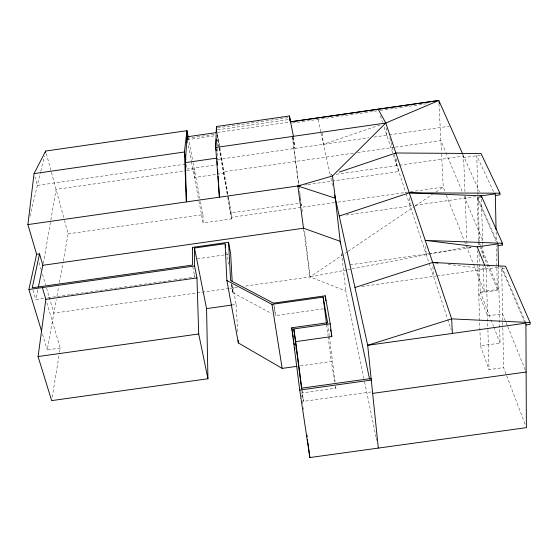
<?xml version="1.0" encoding="UTF-8"?>
<svg xmlns="http://www.w3.org/2000/svg" width="558" height="558" viewBox="0 0 558 558"><rect width="100%" height="100%" fill="white"/><g stroke="black" fill="none" stroke-linecap="round" stroke-linejoin="round"><path stroke-width="0.42" stroke-dasharray="2.79 2.09" d="M186.679 167.4L186.707 163.968L37.358 185.423L34.924 176.781M52.187 397.219L59.42 353.137M59.56 352.293L60.257 348.053L46.816 302.624M43.371 263.557L50.666 220.933M50.813 220.082L56.065 189.392L185.793 170.769M60.257 348.053L47.277 349.88L56.337 299.513M56.951 296.103L58.632 286.721M59.399 282.46L63.082 262.002M63.235 261.151L68.139 233.865L64.491 220.445M43.517 298.425L35.782 299.527L37.853 289.504M29.916 216.253L40.595 172.017M40.797 171.173L44.445 156.087M347.467 251.693L310.018 276.949L244.474 286.212M348.185 251.205L414.434 206.516M415.152 206.028L432.436 194.372M436.035 191.945L443.24 187.083L441.483 152.655M323.396 308.804L275.471 315.612L273.636 303.991M231.172 283.708L232.791 292.671L231.291 283.687M380.047 124.985L323.459 144.32L322.05 132.197M321.024 133.271L330.238 175.128L331.884 174.577M346.839 269.898L310.018 276.949L303.51 228.222M347.697 269.73L351.121 269.075M351.972 268.907L466.711 246.922M217.529 127.838L288.772 117.557M217.62 129.833L289.965 119.398M217.536 132.413L289.595 122.028M187.202 138.265L215.235 134.227M292.357 123.046L376.838 110.93M380.27 110.379L428.558 103.474M187.195 139.758L214.439 135.831M217.822 159.497L368.803 137.798M373.937 137.066L388.487 134.973M389.345 134.848L449.371 126.227M186.665 169.116L216.344 164.854M186.651 170.65L194.386 169.534L194.421 177.514L216.734 174.312M353.256 153.178L223.521 171.787L223.598 173.329L217.592 174.187M357.552 152.557L394.485 147.263M395.343 147.138L440.869 140.609L445.542 151.755M330.238 175.128L331.947 174.884M336.216 174.277L398.538 165.356M399.395 165.231L463.572 156.052L464.96 191.889M480.354 155.229L463.635 157.621L462.219 154.447M304.612 185.012L307.137 184.649M307.981 184.531L398.796 171.543L393.788 152.871M68.139 233.865L202.979 214.621L200.057 199.311M198.927 201.075L203.119 222.956L231.549 218.903L231.2 212.898L301.076 202.931M334.57 202.582L231.458 217.292L227.713 195.823M338.022 202.094L409.607 191.882M410.465 191.764L443.24 187.083L445.145 191.938M346.093 215.102L411.909 205.735M415.34 205.246L475.458 196.688M480.529 197.609L477.23 198.083L496.299 241.649M197.323 258.772L228.103 254.399M47.821 297.819L70.168 294.652M71.033 294.533L128.633 286.373M129.491 286.254L173.336 280.039M174.201 279.921L187.955 277.975M188.813 277.849L193.975 277.117M481.408 199.206L482.614 240.254L478.59 240.826L480.557 245.597M471.287 247.41L467.137 248.003L467.032 245.408M349.985 264.834L428.663 253.709M429.514 253.59L472.089 247.564M228.954 288.409L53.882 313.15L46.586 288.284M229.812 288.284L237.575 287.189M232.909 292.601L232.365 284.901M361.877 286.526L436.056 276.064M436.907 275.945L500.84 266.926M231.884 305.045L236.104 304.452L232.7 285.619M504.823 268.112L501.733 268.544L524.562 321.771M479.336 264.178L480.215 291.855L497.352 289.449L496.418 245.952M300.274 365.86L331.319 361.521L334.884 382.37M477.767 264.255L480.445 345.841L500.038 343.107L498.475 267.017M335.665 386.478L335.888 388.201L301.487 392.992L302.38 399.877M480.445 345.841L489.017 369.598L503.574 367.576L525.141 424.401M301.648 389.017L303.482 401.362L371.454 391.904M448.22 264.353L486.22 268.991L487.887 328.92M363.9 378.436L345.807 290.927L310.018 276.949L304.438 229.631M232.791 292.671L271.662 313.561M493.509 191.603L476.748 155.745L477.871 191.422M462.868 154.475L479.531 191.875M498.001 243.902L477.174 196.444L478.729 245.15M525.922 323.138L501.698 266.808L502.716 321.624M445.877 152.55L462.226 191.575M464.228 196.353L482.614 240.254M480.891 246.392L498.95 290.139L478.708 292.985L487.525 315.933L502.57 313.826L505.799 321.799M479.587 246.238L497.352 289.449M485.251 266.619L486.22 268.991M506.12 322.594L507.41 325.781M507.738 326.576L525.81 371.223M446.414 195.174L464.172 240.456M464.493 241.265L484.121 291.304L483.381 266.215M480.215 291.855L490.747 319.085M491.054 319.88L493.53 326.291M493.844 327.093L500.038 343.107M380.326 115.743L382.474 122.237M384.085 127.105L393.02 154.106M393.292 154.929L405.847 192.859M406.119 193.682L447.453 318.562M447.725 319.385L451.276 330.127M42.499 334.158L47.277 349.88M32.95 290.153L35.782 299.527M39.046 262.588L41.236 270.044M42.457 274.194L45.617 284.971M46.335 153.562L64.268 219.601M389.791 137.945L393.564 152.041M318.039 119.677L320.843 132.42M330.901 178.142L332.638 186.037M364.597 381.832L376.015 437.054M376.197 437.897L376.72 440.45M192.761 266.787L194.833 276.998L194.819 273.594M187.355 140.595L191.206 160.732M191.366 161.569L198.767 200.231M188.269 137.428L192.935 161.932M193.096 162.776L199.897 198.46M226.66 252.237L228.829 264.22M217.355 133.376L228.069 194.944M228.222 195.795L231.2 212.898M219.273 147.424L216.929 133.983L219.05 147.242M219.42 148.268L227.566 194.965M219.196 148.086L227.727 196.96M227.873 197.804L231.549 218.903M293.089 137.289L294.994 148.407L293.508 137.184M335.602 386.534L335.888 388.201M301.32 204.374L301.557 205.811M274.02 305.568L275.589 315.535M292.329 136.047L298.865 185.193M298.976 186.044L299.541 190.285M299.653 191.136L300.33 196.228M300.441 197.072L300.895 200.468M301.348 203.865L301.571 205.56M292.371 137.477L298.669 184.844M299.932 194.317L300.162 196.039M300.616 199.485L300.846 201.208M302.031 390.265L303.482 401.362M302.492 400.742L302.938 404.18M303.378 407.626L303.601 409.349M327.713 323.605L329.241 335.658M329.353 336.523L335.121 382.174M326.625 324.61L328.041 335.77M328.153 336.627L331.319 361.521M302.004 208.978L302.303 211.559M341.552 253.29L345.807 290.927M386.178 127.901L386.771 135.217M396.299 158.73L396.829 165.6M409.614 197.769L410.193 205.979M425.621 246.357L426.103 254.071M432.917 266.571L433.503 276.426M236.104 304.452L237.799 333.538M438.986 103.704L441.441 151.797M216.936 138.628L217.892 161.199M465.128 196.172L466.83 240.219M466.865 241.084L466.997 244.544M477.313 250.326L477.739 263.383M477.899 192.294L479.427 241.014M479.455 241.886L479.566 245.367M479.001 253.799L479.308 263.313M482.67 241.984L482.747 244.578M482.768 245.443L483.151 258.424M487.908 329.785L489.017 369.598M496.118 232.037L496.327 241.607M502.737 322.496L502.814 326.828M502.828 327.692L503.574 367.576M202.979 214.621L203.119 222.956"/><path stroke-width="0.84" d="M187.195 139.758L186.93 136.829L215.827 132.665M186.449 195.014L186.491 189.832M186.888 141.913L186.979 130.67L45.658 151.058L34.038 173.643L27.9 224.581L36.619 254.295L28.904 289.49L41.487 330.852M218.576 184.161L219.42 197.19L215.709 147.5L216.42 126.526L289.442 115.987L293.396 136.319M188.109 136.584L186.979 130.67L184.384 152.006L186.393 201.912L185.395 162.622L186.93 136.829M216.281 150.751L215.709 147.5L216.246 139.186M296.828 366.348L282.167 368.392L238.35 342.954L226.869 280.472L225.111 243.679L194.498 248.031L206.572 308.616L207.932 378.77L51.636 400.616L38.077 356.555L45.84 299.318L42.366 287.579M38.376 287L42.868 265.294L39.541 253.883L36.619 254.295M39.541 253.883L32.245 287.809L192.419 265.085L192.405 247.389L228.564 242.249L230.67 254.036L232.177 281.469M45.254 152.739L45.658 151.058M369.591 379.035L340.199 241.314L303.51 228.222L297.867 185.974L332.526 175.944L385.787 123.025L438.825 100.51L290.439 121.839L438.797 100.454L462.519 153.687M384.148 123.583L385.787 123.025L451.645 318.883L452.371 333.433M339.264 172.087L395.859 152.983L481.031 153.548L499.912 193.208L499.94 194.847L495.337 195.502M339.25 216.079L409.265 192.838L499.912 193.208M354.972 287.503L432.673 262.462L505.569 266.264L530.1 322.552L530.1 324.365L525.929 324.951M34.038 173.643L184.384 152.006L185.947 160.062M215.709 147.5L385.787 123.025L378.157 109.194M185.395 162.622L216.888 158.095M27.9 224.581L300.399 185.612M479.657 196.088L495.302 193.863L496.062 229.429M42.868 265.294L303.51 228.222M28.904 289.49L194.568 265.999L194.498 248.031M45.84 299.318L196.967 277.919L194.568 265.999M498.036 245.611L502.465 244.983L502.437 243.274L425.238 240.359L477.195 246.845L498.001 243.902L498.454 266.166M206.572 308.616L231.884 305.045M301.808 388.563L295.677 341.629L331.815 336.565L330.217 323.8L325.237 295.803L273.504 303.161L230.587 280.528L228.564 242.249M226.869 280.472L271.983 304.347L323.131 297.135L327.609 322.74L291.764 327.776L299.737 390.063L309.85 457.546L526.368 427.651L525.922 323.138L367.687 345.283L334.612 194.979M38.077 356.555L198.704 333.97L196.967 277.919M299.737 390.063L371.279 380.089L370.944 378.519L301.522 388.194L293.801 328.92L330.217 323.8M372.653 393.369L526.131 372.026M409.265 192.838L481.31 195.851L502.437 243.274M530.1 322.552L451.645 318.883L367.687 345.283L378.303 448.095M432.673 262.462L437.856 263.09M297.867 185.974L335.323 198.236L340.485 243.881M438.874 101.926L439.606 103.579M501.761 243.4L502.465 244.983M477.195 246.845L484.609 265.036M198.704 333.97L207.932 378.77M192.405 247.389L192.74 249.07M225.272 244.537L225.732 247.103M330.601 329.722L330.901 331.431M331.208 333.14L331.815 336.565M290.369 121.735L289.442 115.987L289.63 117.438M271.983 304.347L282.167 368.392M291.764 327.776L293.173 337.213M293.431 338.929L293.815 341.503M294.066 343.219L294.324 344.935M294.708 347.515L294.966 349.231M293.801 328.92L295.677 341.629M289.965 119.398L290.195 121.121M306.949 435.17L307.172 436.893M307.507 439.474L307.73 441.197M307.953 442.913L309.85 457.546M323.131 297.135L326.514 323.752M332.526 175.944L335.323 198.236M325.237 295.803L325.865 300.811M217.111 161.576L217.341 165.049M217.62 169.395L217.899 173.733M218.073 176.342L218.464 182.424M238.203 340.387L238.35 342.954M216.755 129.951L216.42 126.526L216.678 132.539M481.31 195.851L481.359 197.497"/></g></svg>
